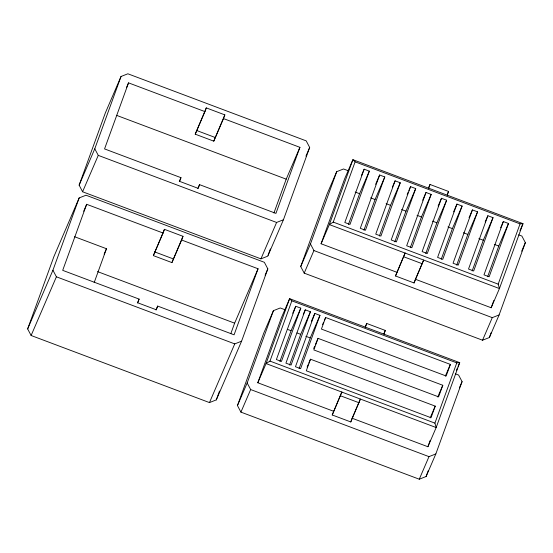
<?xml version="1.0" encoding="UTF-8"?>
<svg xmlns="http://www.w3.org/2000/svg" width="553" height="553" viewBox="0 0 553 553"><rect width="100%" height="100%" fill="white"/><g stroke="black" fill="none" stroke-linecap="round" stroke-linejoin="round"><path stroke-width="0.83" d="M79.134 185.144L105.381 112.833L121.031 76.487L127.867 73.791L306.21 140.877L309.68 147.451L283.433 219.762L267.763 256.157L260.926 258.859L82.584 191.767L79.134 185.144L94.784 148.798L121.031 76.487M27.65 328.924L53.897 256.613L79.176 197.919L86.012 195.223L264.355 262.309L267.825 268.882L241.578 341.194L216.299 399.888L209.463 402.584L31.12 335.498L27.65 328.924L52.929 270.23L79.176 197.919M206.29 107.897L204.942 111.609L128.531 82.86L104.558 148.916L180.969 177.665L179.621 181.37L198.181 188.352L199.522 184.64L275.94 213.389L299.913 147.333L223.502 118.584L213.776 141.16L195.223 134.179L206.29 107.897L224.843 114.879L223.502 118.584M164.435 229.329L163.087 233.041L86.669 204.299L62.696 270.355L139.107 299.097L137.766 302.802L156.319 309.784L157.667 306.079L234.078 334.821L258.057 268.765L181.64 240.023L171.921 262.592L153.361 255.617L164.435 229.329L182.988 236.311L181.64 240.023M94.19 282.562L106.466 248.726L74.558 236.725M213.776 141.16L224.843 114.879M171.921 262.592L182.988 236.311M273.929 212.995L286.205 179.158L299.913 147.333M230.822 333.639L234.624 323.166L258.057 268.765M268.053 255.355L270.389 248.926M216.299 399.888L219.506 391.054M455.375 373.835L458.603 375.052L462.08 381.625L435.833 453.937L426.107 476.513L419.271 479.209L240.928 412.123L237.458 405.549L263.705 333.238L273.424 310.662L280.26 307.966L285.106 309.784M237.458 405.549L247.177 382.973L273.424 310.662M333.57 411.259L257.802 382.759L281.359 317.857L289.62 298.675L459.716 362.657L436.165 427.552L427.898 446.741L352.13 418.241L350.782 421.946L332.229 414.971L341.837 392.07L332.229 414.971M518.652 234.845L521.88 236.062L525.35 242.636L499.103 314.947L489.384 337.524L482.548 340.219L304.205 273.134L300.728 266.56L326.975 194.248L336.701 171.672L343.537 168.976L348.376 170.794M300.728 266.56L310.454 243.984L336.701 171.672M458.064 366.494L459.716 362.657L456.785 362.879L434.914 423.135L436.165 427.552L266.069 363.57L269.975 361.095L291.846 300.832L289.62 298.675L266.069 363.57L257.802 382.759M396.847 272.27L321.079 243.769L344.63 178.868L352.897 159.679L522.993 223.668L499.435 288.562L491.175 307.751L415.4 279.251L414.059 282.956L395.499 275.975L405.107 253.08L395.499 275.975M279.922 361.413L291.065 330.722L300.784 308.145L295.737 306.244L276.389 359.554L281.436 361.455L300.784 308.145M520.014 230.573L522.993 223.668L520.055 223.882L498.184 284.145L499.435 288.562L329.339 224.58L333.245 222.099L355.116 161.842L352.897 159.679L329.339 224.58L321.079 243.769M305.27 309.832L285.922 363.141L291.078 365.084L310.427 311.774L305.27 309.832L303.258 314.505M289.565 365.042L300.708 334.344L310.427 311.774M364.164 169.197L344.816 222.506L349.973 224.442L369.321 171.133L364.164 169.197L361.482 175.419M314.809 313.42L295.461 366.729L300.611 368.664L319.959 315.362L314.809 313.42L311.457 321.203M348.459 224.4L359.595 193.709L369.321 171.133M299.097 368.623L310.24 337.931L319.959 315.362M310.489 359.208L306.286 370.8L431.022 417.722L435.225 406.13L310.489 359.208L308.802 363.127M318.058 338.353L313.855 349.938L438.591 396.86L442.794 385.275L318.058 338.353L315.362 344.616M325.634 317.491L321.424 329.083L446.16 376.005L450.37 364.413L325.634 317.491L324.286 320.622M379.628 175.011L360.28 228.32L365.436 230.255L384.784 176.953L379.628 175.011L375.605 184.349M363.922 230.214L375.058 199.522L384.784 176.953M395.091 180.831L375.743 234.133L380.899 236.076L400.248 182.766L395.091 180.831L392.409 187.052M379.386 236.034L390.522 205.343L400.248 182.766M410.554 186.644L391.206 239.954L396.363 241.889L415.711 188.587L410.554 186.644L408.874 190.536M394.849 241.848L405.985 211.156L415.711 188.587M365.395 327.176L366.736 323.464L385.296 330.445L383.948 334.157M426.017 192.465L406.669 245.767L411.826 247.709L431.174 194.4L426.017 192.465L422.665 200.248M428.665 188.186L430.013 184.474L448.566 191.456L447.218 195.161M410.312 247.668L421.448 216.976L431.174 194.4M350.782 421.946L360.39 399.052L352.13 418.241M441.481 198.278L422.133 251.587L427.289 253.523L446.637 200.214L441.481 198.278L438.128 206.062M425.775 253.481L436.911 222.79L446.637 200.214M414.059 282.956L423.667 260.062L415.732 278.484M456.944 204.092L437.596 257.401L442.746 259.343L462.101 206.034L456.944 204.092L453.591 211.882M441.239 259.302L452.375 228.61L462.101 206.034M472.407 209.912L453.059 263.221L458.209 265.157L477.564 211.847L472.407 209.912L469.055 217.695M456.702 265.115L467.838 234.424L477.564 211.847M487.87 215.725L468.522 269.034L473.672 270.977L493.027 217.668L487.87 215.725L485.188 221.953M472.158 270.935L483.301 240.244L493.027 217.668M503.334 221.546L483.986 274.855L489.135 276.79L508.484 223.481L503.334 221.546L500.652 227.774M487.622 276.749L498.765 246.057L508.484 223.481M427.898 446.741L430.255 440.25M426.107 476.513L428.146 470.886M491.175 307.751L493.822 300.452M489.384 337.524L491.133 332.706M126.526 87.519L128.531 82.86M82.584 191.767L98.261 155.372L94.784 148.798M83.662 211.281L86.669 204.299M31.12 335.498L56.399 276.804L52.929 270.23M104.123 254.18L106.466 248.726M195.223 134.179L204.942 111.609M179.29 181.557L180.969 177.665M153.361 255.617L163.087 233.041M137.434 302.989L139.107 299.097M197.85 188.538L199.522 184.64M155.987 309.97L157.667 306.079M260.926 258.859L276.597 222.458L283.433 219.762M305.933 156.153L309.68 147.451M209.463 402.584L234.742 343.897L241.578 341.194M265.094 275.228L267.825 268.882M240.928 412.123L250.654 389.547L247.177 382.973M304.205 273.134L313.924 250.557L310.454 243.984M292.717 313.254L295.399 307.026M322.599 324.542L323.609 322.192M313.675 348.535L314.685 346.185M307.115 367.04L308.132 364.697M407.202 194.428L408.204 192.091M365.084 327.3L366.736 323.464M428.361 188.31L430.013 184.474M383.969 333.514L385.296 330.445M447.246 194.525L448.566 191.456M445.31 376.164L450.37 364.413M437.734 397.019L442.794 385.275M430.165 417.881L435.225 406.13M456.412 370.33L457.4 368.028M419.271 479.209L428.99 456.64L435.833 453.937M459.398 387.853L462.08 381.625M482.548 340.219L492.267 317.643L499.103 314.947M521.666 251.2L525.35 242.636M355.116 161.842L520.055 223.882M196.571 130.473L215.124 137.455M355.178 192.043L359.595 193.709M370.641 197.863L375.058 199.522M386.105 203.677L390.522 205.343M401.568 209.497L405.985 211.156M417.031 215.311L421.448 216.976M432.494 221.131L436.911 222.79M447.958 226.944L452.375 228.61M463.421 232.765L467.838 234.424M478.884 238.578L483.301 240.244M494.347 244.398L498.765 246.057M116.441 115.301L286.205 179.158M333.245 222.099L498.184 284.145M403.766 256.792L422.319 263.767M98.261 155.372L276.597 222.458M313.924 250.557L492.267 317.643M291.846 300.832L456.785 362.879M154.709 251.905L173.262 258.887M287.456 329.36L291.065 330.722M297.023 332.961L300.708 334.344M305.823 336.272L310.24 337.931M97.549 271.606L234.624 323.166M56.399 276.804L234.742 343.897M269.975 361.095L434.914 423.135M340.489 395.782L359.049 402.757M250.654 389.547L428.99 456.64"/></g></svg>
